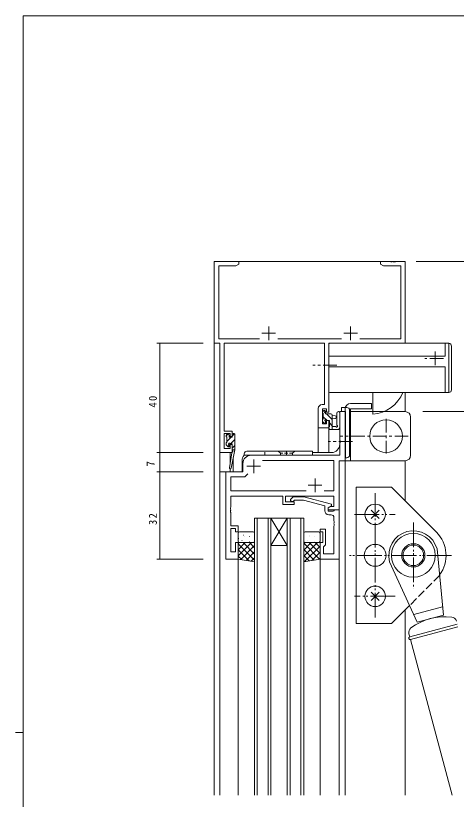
# Model space of a CAD drawing. Units: millimetres on the paper. Extents: x -420 to 373, y -297 to 267.
# Drawn here: x -420.5 to -258.9, y -22.6 to 264.4 of the extents above; entities that cross this region are included whole.
import ezdxf
from ezdxf.enums import TextEntityAlignment as Align

# ---------------------------------------------------------------- set-up
doc = ezdxf.new("R2010")
doc.units = ezdxf.units.MM
for name, pattern in [('CHAIN1', [8, 5, -1, 1, -1]), ('CHAIN2', [12, 9, -1, 1, -1]), ('DASHED1', [1.8, 1.2, -0.6]), ('DASHED3', [4, 3, -1]), ('DOUBLE_CHAIN2', [12.8, 9, -1, 0.6, -0.6, 0.6, -1])]:
    doc.linetypes.add(name, pattern=pattern)
for name, color, linetype, lineweight in [('0-1_YKK_ZWAK', 7, 'Continuous', 9), ('0-3_YKK_11', 7, 'Continuous', 9), ('0-4_YKK_12', 2, 'Continuous', 9), ('0-5_YKK_13', 4, 'Continuous', 9), ('0-6_YKK_D', 6, 'Continuous', 9)]:
    doc.layers.add(name, color=color, linetype=linetype, lineweight=lineweight)
doc.styles.add('ＭＳ ゴシック', font='')
doc.styles.get('ＭＳ ゴシック').set_extended_font_data('MS Gothic')

msp = doc.modelspace()

# ---------------------------------------------------------------- linework, layer by layer
at = {"layer": '0-1_YKK_ZWAK'}
for p, q in [((-417.7, -260.575), (-417.7, 264.425)), ((352.3, 264.425), (-417.7, 264.425)), ((-420.5, 1.925), (-417.7, 1.925))]:
    msp.add_line(p, q, dxfattribs=at)
at = {"layer": '0-3_YKK_11'}
for p, q in [((-347.7, 174.425), (-338.7, 174.425)), ((-347.7, 144.425), (-347.7, 174.425)), ((-346.07, 172.795), (-346.07, 146.055)), ((-339.791, 172.795), (-346.07, 172.795)), ((-338.7, 173.425), (-339.791, 172.795)), ((-338.7, 174.425), (-338.7, 173.425)), ((-286.7, 174.425), (-283.158, 174.425)), ((-286.7, 173.425), (-286.7, 174.425)), ((-285.609, 172.795), (-286.7, 173.425)), ((-279.33, 172.795), (-285.609, 172.795)), ((-283.158, 174.425), (-282.975, 174.305)), ((-282.975, 174.305), (-282.425, 174.305)), ((-282.425, 174.305), (-282.242, 174.425)), ((-282.242, 174.425), (-282.158, 174.425)), ((-282.158, 174.425), (-281.975, 174.305)), ((-281.975, 174.305), (-281.425, 174.305)), ((-281.425, 174.305), (-281.242, 174.425)), ((-281.242, 174.425), (-277.7, 174.425)), ((-279.33, 146.055), (-279.33, 172.795)), ((-277.7, 174.425), (-277.7, 144.425)), ((-327.7, 150.625), (-327.7, 145.625)), ((-297.7, 150.625), (-297.7, 145.625)), ((-330.2, 148.125), (-325.2, 148.125)), ((-300.2, 148.125), (-295.2, 148.125)), ((-345.7, 144.425), (-347.7, 144.425)), ((-346.07, 146.055), (-331.05, 146.055)), ((-345.7, 104.425), (-345.7, 144.425)), ((-344.07, 144.425), (-344.07, 112.225)), ((-307.33, 144.425), (-344.07, 144.425)), ((-324.35, 146.055), (-301.05, 146.055)), ((-307.33, 122.025), (-307.33, 144.425)), ((-305.7, 144.425), (-305.7, 119.225)), ((-277.7, 144.425), (-305.7, 144.425)), ((-294.35, 146.055), (-279.33, 146.055)), ((-308.1, 122.025), (-307.33, 122.025)), ((-309.6, 113.425), (-309.6, 120.525)), ((-307.97, 120.395), (-307.97, 114.925)), ((-306.5, 120.395), (-307.97, 120.395)), ((-306.5, 119.225), (-306.5, 120.395)), ((-305.7, 119.225), (-306.5, 119.225)), ((-301.63, 119.425), (-301.63, 108.883)), ((-299.7, 119.425), (-301.63, 119.425)), ((-299.7, 101.425), (-299.7, 119.425)), ((-307.97, 114.925), (-306.5, 114.925)), ((-306.5, 116.225), (-305.7, 116.225)), ((-306.5, 114.925), (-306.5, 116.225)), ((-305.7, 116.225), (-305.7, 113.425)), ((-344.07, 112.225), (-341.1, 112.225)), ((-341.1, 112.225), (-341.1, 110.325)), ((-305.7, 113.425), (-309.6, 113.425)), ((-344.07, 111.425), (-344.07, 105.925)), ((-341.9, 111.425), (-344.07, 111.425)), ((-341.9, 110.325), (-341.9, 111.425)), ((-341.1, 110.325), (-341.9, 110.325)), ((-341.9, 107.325), (-341.1, 107.325)), ((-341.9, 105.925), (-341.9, 107.325)), ((-341.1, 107.325), (-341.1, 104.425)), ((-301.63, 108.883), (-301.51, 108.7)), ((-301.51, 108.15), (-301.63, 107.966)), ((-301.63, 107.966), (-301.63, 103.425)), ((-301.51, 108.7), (-301.51, 108.15)), ((-341.1, 104.425), (-345.7, 104.425)), ((-344.07, 105.925), (-341.9, 105.925)), ((-301.63, 103.425), (-334.2, 103.425)), ((-333.2, 101.925), (-333.2, 96.925)), ((-303.83, 101.495), (-329.96, 101.495)), ((-303.83, 90.355), (-303.83, 101.495)), ((-301.9, 101.425), (-299.7, 101.425)), ((-301.9, 83.425), (-301.9, 101.425)), ((-337.2, 100.425), (-337.2, 97.425)), ((-335.7, 99.425), (-330.7, 99.425)), ((-343.5, 97.425), (-343.5, 65.425)), ((-337.2, 97.425), (-343.5, 97.425)), ((-341.57, 95.495), (-341.57, 90.355)), ((-336.5, 95.495), (-341.57, 95.495)), ((-335.341, 96.653), (-336.5, 95.495)), ((-335.341, 96.653), (-336.5, 95.495)), ((-310.7, 94.925), (-310.7, 89.925)), ((-313.2, 92.425), (-308.2, 92.425)), ((-341.57, 90.355), (-314.05, 90.355)), ((-307.35, 90.355), (-303.83, 90.355)), ((-341.57, 88.425), (-322.6, 88.425)), ((-341.57, 84.383), (-341.57, 88.425)), ((-322.6, 88.425), (-322.6, 85.425)), ((-321.6, 88.425), (-303.83, 88.425)), ((-321.6, 86.425), (-321.6, 88.425)), ((-318.4, 86.425), (-321.6, 86.425)), ((-319.524, 87.449), (-318.749, 88.225)), ((-318.749, 88.225), (-314.803, 88.225)), ((-318.251, 87.025), (-318.676, 86.6)), ((-318.4, 85.425), (-318.4, 86.425)), ((-314.961, 87.025), (-318.251, 87.025)), ((-307.2, 84.945), (-314.961, 87.025)), ((-314.803, 88.225), (-304.7, 85.517)), ((-303.83, 88.425), (-303.83, 84.725)), ((-341.69, 84.2), (-341.57, 84.383)), ((-341.69, 83.65), (-341.69, 84.2)), ((-341.57, 83.466), (-341.69, 83.65)), ((-341.69, 83.2), (-341.57, 83.383)), ((-341.57, 83.383), (-341.57, 83.466)), ((-322.6, 85.425), (-318.4, 85.425)), ((-307.2, 83.125), (-307.2, 84.945)), ((-304.7, 84.918), (-305.9, 84.225)), ((-305.034, 84.725), (-305.9, 84.225)), ((-305.9, 84.225), (-305.9, 83.425)), ((-305.9, 84.225), (-305.9, 82.925)), ((-305.9, 83.425), (-301.9, 83.425)), ((-303.83, 84.725), (-305.034, 84.725)), ((-304.7, 85.517), (-304.7, 84.918)), ((-303.9, 83.125), (-303.6, 83.425)), ((-303.6, 83.425), (-301.9, 83.425)), ((-301.9, 83.425), (-301.9, 65.425)), ((-341.69, 82.65), (-341.69, 83.2)), ((-341.57, 82.466), (-341.69, 82.65)), ((-341.57, 77.625), (-341.57, 82.466)), ((-305.9, 82.925), (-304.1, 82.925)), ((-304.83, 81.625), (-305.7, 81.625)), ((-304.1, 82.925), (-303.9, 83.125)), ((-303.83, 79.383), (-303.83, 80.625)), ((-338.9, 77.625), (-341.57, 77.625)), ((-338.9, 75.425), (-338.9, 77.625)), ((-303.71, 79.2), (-303.83, 79.383)), ((-303.83, 78.466), (-303.71, 78.65)), ((-303.83, 78.383), (-303.83, 78.466)), ((-303.71, 78.2), (-303.83, 78.383)), ((-303.83, 77.466), (-303.71, 77.65)), ((-303.71, 78.65), (-303.71, 79.2)), ((-303.71, 77.65), (-303.71, 78.2)), ((-341.57, 76.625), (-339.9, 76.625)), ((-341.57, 68.125), (-341.57, 76.625)), ((-339.9, 76.625), (-339.9, 75.425)), ((-339.9, 75.425), (-338.9, 75.425)), ((-308.9, 76.425), (-306.9, 76.425)), ((-308.9, 75.425), (-308.9, 76.425)), ((-307.9, 75.425), (-308.9, 75.425)), ((-307.9, 71.425), (-307.9, 75.425)), ((-306.9, 76.425), (-306.9, 70.625)), ((-303.83, 67.355), (-303.83, 77.466)), ((-339.9, 71.425), (-339.9, 68.125)), ((-338.9, 71.425), (-339.9, 71.425)), ((-338.9, 65.425), (-338.9, 71.425)), ((-308.9, 71.425), (-307.9, 71.425)), ((-308.9, 65.425), (-308.9, 71.425)), ((-307.4, 70.125), (-307.6, 69.925)), ((-307.6, 69.925), (-307.6, 67.355)), ((-306.9, 70.625), (-307.4, 70.125)), ((-339.9, 68.125), (-341.57, 68.125)), ((-307.6, 67.355), (-303.83, 67.355)), ((-343.5, 65.425), (-338.9, 65.425)), ((-301.9, 65.425), (-308.9, 65.425))]:
    msp.add_line(p, q, dxfattribs=at)
for centre, radius, start, end in [((-308.1, 120.525), 1.5, 90, 179.99998), ((-334.2, 100.425), 3, 90, 179.99998), ((-319.1, 87.025), 0.6, 134.99998, 315), ((-305.7, 83.125), 1.5, 180, 269.99998), ((-304.83, 80.625), 1, 0, 89.99998)]:
    msp.add_arc(centre, radius, start, end, dxfattribs=at)
at = {"layer": '0-4_YKK_12'}
for p, q in [((-347.7, 174.425), (-347.7, -21.075)), ((-347.7, 174.425), (-277.7, 174.425)), ((-277.7, 144.725), (-277.7, 174.425)), ((-277.7, 144.725), (-277.7, 144.425)), ((-277.7, 126.425), (-277.7, 119.425)), ((-301.7, 107.425), (-301.7, 119.425)), ((-299.7, 119.425), (-301.7, 119.425)), ((-299.7, 119.425), (-299.7, -21.075)), ((-309.6, 113.425), (-309.6, 104.425)), ((-305.7, 113.425), (-309.6, 113.425)), ((-305.7, 113.425), (-305.7, 104.425)), ((-345.7, 104.725), (-345.699, 97.425)), ((-341.8, 104.425), (-345.7, 104.424)), ((-341.8, 104.425), (-341.8, 100.768)), ((-311.7, 104.425), (-304.7, 104.425)), ((-277.7, 101.425), (-277.7, 86.747)), ((-341.8, 98.427), (-341.8, 97.425)), ((-345.7, -21.075), (-345.699, 97.425)), ((-343.499, 65.425), (-343.499, 97.425)), ((-332.9, 80.425), (-332.9, -21.075)), ((-332.9, 80.425), (-326.9, 80.425)), ((-331.9, 80.425), (-331.9, -21.075)), ((-327.9, 80.425), (-327.9, -21.075)), ((-326.9, 80.425), (-326.9, -21.075)), ((-326.9, 80.425), (-320.9, 80.425)), ((-326.9, 80.425), (-320.9, 70.425)), ((-320.9, 80.425), (-326.9, 70.425)), ((-320.9, 80.425), (-320.9, -21.075)), ((-320.9, 80.425), (-314.9, 80.425)), ((-319.9, 80.425), (-319.9, -21.075)), ((-315.9, 80.425), (-315.9, -21.075)), ((-314.9, 80.425), (-314.9, -21.075)), ((-326.9, 70.425), (-320.9, 70.425)), ((-338.9, 65.425), (-343.499, 65.425)), ((-338.9, 65.425), (-343.499, 65.425)), ((-338.9, -21.075), (-338.9, 65.425)), ((-308.9, 65.725), (-308.9, -21.075)), ((-308.9, 65.425), (-301.9, 65.425)), ((-301.9, 65.425), (-301.9, -21.075)), ((-277.7, 46.806), (-277.7, -21.075))]:
    msp.add_line(p, q, dxfattribs=at)
at = {"layer": '0-4_YKK_12', "linetype": 'CHAIN1'}
msp.add_line((-297.035, 108.425), (-305.921, 108.425), dxfattribs=at)
at = {"layer": '0-4_YKK_12'}
msp.add_lwpolyline([(-337.499, 101.425), (-337.499, 97.425), (-345.699, 97.425)], dxfattribs=at)
for centre, start, end in [((-304.7, 107.425), 270, 0), ((-334.499, 101.425), 137.18376, 180)]:
    msp.add_arc(centre, 3, start, end, dxfattribs=at)
at = {"layer": '0-5_YKK_13'}
for p, q in [((-305.7, 126.825), (-305.7, 144.025)), ((-305.3, 144.425), (-261.7, 144.425)), ((-263, 139.775), (-263, 144.425)), ((-261.7, 126.425), (-261.7, 144.425)), ((-260.7, 143.425), (-260.7, 127.425)), ((-263, 139.775), (-305.7, 139.775)), ((-263, 135.775), (-305.7, 135.775)), ((-263, 126.425), (-263, 135.775)), ((-261.7, 126.425), (-305.3, 126.425)), ((-289.5, 126.425), (-289.5, 118.425)), ((-301.08, 120.925), (-299.08, 120.925)), ((-301.08, 119.425), (-301.08, 120.925)), ((-290, 122.425), (-297.7, 122.425)), ((-290, 120.425), (-290, 122.425)), ((-307.97, 119.525), (-307.97, 119.025)), ((-307.775, 119.806), (-306.87, 118.901)), ((-307.77, 118.825), (-307.77, 116.725)), ((-307.17, 119.825), (-307.67, 119.825)), ((-306.87, 118.625), (-306.87, 119.525)), ((-304.97, 118.625), (-306.87, 118.625)), ((-306.594, 118.625), (-304.47, 116.501)), ((-304.47, 112.825), (-304.47, 118.125)), ((-304.47, 118.025), (-303.326, 117.923)), ((-302.8, 114.561), (-302.8, 118.808)), ((-301.6, 113.63), (-301.6, 118.808)), ((-299.7, 120.425), (-299.7, 101.425)), ((-298.08, 119.925), (-298.08, 103.525)), ((-297.7, 120.425), (-290, 120.425)), ((-297.7, 119.425), (-297.7, 120.425)), ((-277.7, 119.425), (-297.7, 119.425)), ((-297.7, 101.425), (-297.7, 119.425)), ((-307.97, 116.525), (-307.97, 115.925)), ((-307.882, 115.713), (-307.382, 115.213)), ((-307.77, 117.556), (-306.44, 116.226)), ((-306.87, 115.425), (-306.87, 115.764)), ((-306.409, 116.225), (-305.47, 116.225)), ((-305.47, 116.225), (-305.47, 113.925)), ((-305.47, 115.256), (-304.47, 114.256)), ((-304.47, 116.825), (-303.326, 116.927)), ((-275.7, 103.425), (-275.7, 117.425)), ((-305.67, 113.725), (-305.67, 113.125)), ((-305.67, 113.211), (-305.284, 112.825)), ((-305.37, 112.825), (-302.407, 112.825)), ((-303.29, 114.025), (-304.47, 114.025)), ((-301.668, 113.44), (-302.02, 113.008)), ((-342.682, 111.125), (-343.3, 110.507)), ((-343.3, 110.825), (-343.3, 110.325)), ((-343.1, 110.125), (-343.1, 108.125)), ((-341.537, 110.025), (-343.1, 108.462)), ((-342.5, 111.125), (-343, 111.125)), ((-342.2, 110.025), (-342.2, 110.825)), ((-341.1, 110.025), (-342.2, 110.025)), ((-340.1, 109.217), (-341.692, 107.625)), ((-340.207, 111.355), (-341.1, 110.462)), ((-341.1, 111.125), (-341.1, 110.025)), ((-340.4, 111.425), (-340.8, 111.425)), ((-340.1, 111.125), (-340.1, 105.427)), ((-343.3, 107.925), (-343.3, 107.325)), ((-343.212, 107.113), (-342.712, 106.613)), ((-342.2, 107.117), (-342.708, 106.609)), ((-342.2, 106.825), (-342.2, 107.164)), ((-341.739, 107.625), (-341.1, 107.625)), ((-341.1, 107.625), (-341.1, 105.427)), ((-340.1, 106.972), (-341.1, 105.972)), ((-341.273, 104.313), (-342.097, 98.771)), ((-340.1, 105.427), (-341.506, 98.666)), ((-341.1, 105.427), (-341.114, 105.34)), ((-340.1, 105.427), (-341.1, 105.427)), ((-335.7, 104.925), (-311.7, 104.925)), ((-311.7, 104.925), (-311.7, 103.425)), ((-340.8, 102.061), (-340.8, 97.425)), ((-299.08, 102.525), (-299.7, 102.525)), ((-299.7, 101.425), (-277.7, 101.425)), ((-295.7, 91.777), (-295.7, 41.777)), ((-282.729, 91.777), (-295.7, 91.777)), ((-266.215, 75.262), (-282.729, 91.777)), ((-290.22, 83.297), (-287.18, 80.256)), ((-290.22, 80.256), (-287.18, 83.297)), ((-338.9, 74.925), (-338.9, 71.925)), ((-333.4, 75.425), (-338.4, 75.425)), ((-332.9, 71.925), (-332.9, 74.925)), ((-314.9, 74.925), (-314.9, 71.925)), ((-309.4, 75.425), (-314.4, 75.425)), ((-308.9, 71.925), (-308.9, 74.925)), ((-338.764, 72.916), (-338.717, 73.005)), ((-337.522, 72.237), (-337.478, 72.261)), ((-336.931, 74.127), (-336.887, 74.151)), ((-336.617, 73.707), (-336.611, 73.714)), ((-334.854, 73.694), (-334.811, 73.718)), ((-314.764, 72.916), (-314.717, 73.005)), ((-313.522, 72.237), (-313.478, 72.261)), ((-312.931, 74.127), (-312.887, 74.151)), ((-312.617, 73.707), (-312.611, 73.714)), ((-310.855, 73.694), (-310.811, 73.718)), ((-338.9, 66.59), (-334.066, 71.425)), ((-338.9, 68.835), (-336.311, 71.425)), ((-338.9, 71.08), (-338.556, 71.425)), ((-338.9, 71.425), (-332.9, 71.425)), ((-338.9, 65.425), (-338.9, 71.425)), ((-332.9, 65.023), (-338.9, 71.023)), ((-338.592, 71.502), (-338.585, 71.51)), ((-338.4, 71.425), (-333.4, 71.425)), ((-337.975, 65.27), (-332.9, 70.345)), ((-332.9, 67.268), (-337.057, 71.425)), ((-335.857, 71.425), (-335.828, 71.48)), ((-335.498, 71.503), (-335.454, 71.527)), ((-334.831, 71.687), (-334.825, 71.694)), ((-332.9, 69.513), (-334.812, 71.425)), ((-332.9, 71.425), (-332.9, 64.425)), ((-314.9, 71.425), (-314.9, 64.425)), ((-308.9, 71.425), (-314.9, 71.425)), ((-314.9, 66.423), (-309.898, 71.425)), ((-314.9, 68.668), (-312.143, 71.425)), ((-314.9, 70.913), (-314.388, 71.425)), ((-309.101, 65.391), (-314.9, 71.19)), ((-311.025, 65.071), (-314.9, 68.945)), ((-314.604, 64.474), (-308.9, 70.178)), ((-314.592, 71.502), (-314.585, 71.51)), ((-314.4, 71.425), (-309.4, 71.425)), ((-308.9, 67.435), (-312.889, 71.425)), ((-311.857, 71.425), (-311.828, 71.48)), ((-311.498, 71.503), (-311.454, 71.527)), ((-310.831, 71.687), (-310.825, 71.694)), ((-308.9, 69.68), (-310.644, 71.425)), ((-308.9, 65.425), (-308.9, 71.425)), ((-266.007, 69.106), (-263.659, 44.888)), ((-334.876, 64.754), (-338.9, 68.778)), ((-337.57, 65.203), (-338.9, 66.533)), ((-336.05, 64.95), (-332.9, 68.1)), ((-312.95, 64.75), (-314.9, 66.7)), ((-311.91, 64.923), (-308.9, 67.933)), ((-332.9, 64.425), (-338.9, 65.425)), ((-334.126, 64.629), (-332.9, 65.855)), ((-314.9, 64.425), (-308.9, 65.425)), ((-314.874, 64.429), (-314.9, 64.455)), ((-309.216, 65.372), (-308.9, 65.688)), ((-283.393, 64.447), (-273.318, 42.3)), ((-287.18, 50.256), (-290.22, 53.297)), ((-287.18, 53.297), (-290.22, 50.256)), ((-276.097, 48.409), (-282.729, 41.777)), ((-263.952, 47.916), (-274.577, 45.069)), ((-263.659, 44.888), (-273.318, 42.3)), ((-295.7, 41.777), (-282.729, 41.777)), ((-258.63, 41.577), (-276.017, 36.918)), ((-258.372, 40.611), (-275.758, 35.952)), ((-276.323, 38.06), (-276.017, 36.918)), ((-275.758, 35.952), (-260.478, -21.075))]:
    msp.add_line(p, q, dxfattribs=at)
at = {"layer": '0-5_YKK_13', "linetype": 'CHAIN1'}
for p, q in [((-266.7, 141.484), (-266.7, 135.839)), ((-263.702, 138.925), (-270.53, 138.925)), ((-302.715, 136.425), (-311.601, 136.425)), ((-284.7, 116.725), (-284.7, 104.125)), ((-276.54, 110.425), (-301.749, 110.425))]:
    msp.add_line(p, q, dxfattribs=at)
at = {"layer": '0-5_YKK_13', "linetype": 'DASHED1'}
for p, q in [((-329.2, 103.425), (-329.2, 104.925)), ((-324.2, 104.925), (-323.45, 104.175)), ((-318.95, 104.175), (-323.45, 104.175)), ((-323.45, 104.175), (-323.45, 103.425)), ((-318.2, 104.925), (-318.95, 104.175)), ((-318.95, 104.175), (-318.95, 103.425))]:
    msp.add_line(p, q, dxfattribs=at)
at = {"layer": '0-5_YKK_13', "linetype": 'CHAIN2'}
msp.add_line((-321.2, 104.925), (-321.2, 103.425), dxfattribs=at)
at = {"layer": '0-5_YKK_13', "linetype": 'DOUBLE_CHAIN2'}
for p, q in [((-288.7, 44.047), (-288.7, 89.506)), ((-296.244, 81.777), (-281.418, 81.777)), ((-274.7, 78.777), (-274.7, 54.777)), ((-260.7, 66.777), (-298.054, 66.777)), ((-281.418, 51.777), (-296.244, 51.777))]:
    msp.add_line(p, q, dxfattribs=at)
at = {"layer": '0-5_YKK_13', "linetype": 'DASHED3'}
msp.add_line((-265.069, 59.437), (-276.097, 48.409), dxfattribs=at)
at = {"layer": '0-5_YKK_13'}
for points in [[(-301.08, 119.425), (-299.58, 119.425), (-299.58, 102.525)], [(-336.7, 103.925), (-336.7, 103.425), (-311.7, 103.425)]]:
    msp.add_lwpolyline(points, dxfattribs=at)
msp.add_lwpolyline([(-299.58, 104.025), (-299.58, 118.925), (-299.7, 118.925), (-299.7, 104.025)], close=True, dxfattribs=at)
for centre, radius in [((-284.7, 110.425), 6), ((-288.7, 81.777), 3.75), ((-274.7, 66.777), 8), ((-288.7, 66.777), 4), ((-274.7, 66.777), 4.25), ((-274.7, 66.777), 3.75), ((-288.7, 51.777), 3.75)]:
    msp.add_circle(centre, radius, dxfattribs=at)
for centre, radius, start, end in [((-305.3, 144.025), 0.4, 90, 180), ((-261.7, 143.425), 1, 0, 90), ((-305.3, 126.825), 0.4, 180, 270), ((-290.5, 131.425), 13, 274.41171, 337.38013), ((-261.7, 127.425), 1, 270, 0), ((-297.7, 120.425), 2, 90, 180), ((-299.08, 119.925), 1, 0, 90), ((-307.67, 119.525), 0.3, 90, 180), ((-307.77, 119.025), 0.2, 180, 270), ((-307.17, 119.525), 0.3, 0, 90), ((-304.97, 118.125), 0.5, 0, 90), ((-303.37, 117.425), 0.5, 275.09206, 84.90793), ((-302.2, 118.808), 0.6, 359.99998, 179.99998), ((-277.7, 117.425), 2, 0, 90), ((-307.77, 116.525), 0.2, 90, 180), ((-307.67, 115.925), 0.3, 180, 224.99998), ((-307.17, 115.425), 0.3, 225, 0), ((-306.87, 116.225), 0.25, 33.05573, 236.94426), ((-307.17, 115.764), 0.3, 0, 56.94426), ((-306.409, 116.525), 0.3, 213.05573, 270), ((-305.47, 113.725), 0.2, 90, 180), ((-305.37, 113.125), 0.3, 180, 270), ((-303.29, 113.725), 0.3, 30, 90), ((-302.77, 114.025), 0.3, 210, 63.2563), ((-302.5, 114.561), 0.3, 179.99998, 243.2563), ((-302.407, 113.325), 0.5, 270, 320.76546), ((-301.9, 113.63), 0.3, 320.76546, 359.99998), ((-343, 110.825), 0.3, 90, 180), ((-343.1, 110.325), 0.2, 180, 270), ((-342.5, 110.825), 0.3, 0, 90), ((-340.8, 111.125), 0.3, 90, 180), ((-340.4, 111.125), 0.3, 0, 90), ((-343.1, 107.925), 0.2, 90, 180), ((-343, 107.325), 0.3, 180, 224.99998), ((-342.5, 106.825), 0.3, 224.99998, 0), ((-342.2, 107.625), 0.25, 33.05573, 236.94426), ((-342.5, 107.164), 0.3, 0, 56.94426), ((-341.739, 107.925), 0.3, 213.05573, 270), ((-340.977, 104.269), 0.3, 111.55064, 171.55064), ((-340.818, 105.292), 0.3, 170.80246, 230.80246), ((-341.197, 104.827), 0.3, 291.55064, 50.80246), ((-335.7, 103.925), 1, 90, 180), ((-299.08, 103.525), 1, 270, 0), ((-277.7, 103.425), 2, 270, 0), ((-341.8, 98.727), 0.3, 171.55064, 348.25018), ((-338.4, 74.925), 0.5, 90, 180), ((-333.4, 74.925), 0.5, 359.99998, 89.99998), ((-314.4, 74.925), 0.5, 90, 180), ((-309.4, 74.925), 0.5, 359.99998, 89.99998), ((-274.7, 66.777), 9, 14.99998, 194.99998), ((-274.7, 66.777), 12, 323.25166, 44.99998), ((-338.4, 71.925), 0.5, 180, 270), ((-333.4, 71.925), 0.5, 269.99998, 359.99998), ((-314.4, 71.925), 0.5, 180, 270), ((-309.4, 71.925), 0.5, 269.99998, 359.99998), ((-262.988, 23.068), 21.25, 83.6763, 126.32368), ((-260.868, 42.201), 2, 15, 83.6763), ((-274.391, 38.578), 2, 126.32368, 194.99998), ((-275.888, 36.435), 0.5, 105, 284.99998)]:
    msp.add_arc(centre, radius, start, end, dxfattribs=at)
at = {"layer": '0-6_YKK_D'}
for p, q in [((-273.7, 174.425), (-186.7, 174.425)), ((-351.7, 144.425), (-368.7, 144.425)), ((-367.7, 144.425), (-367.7, 104.425)), ((-271.218, 119.425), (-206.7, 119.425)), ((-271.218, 119.425), (-206.7, 119.425)), ((-351.7, 104.425), (-368.7, 104.425)), ((-351.7, 104.425), (-368.7, 104.425)), ((-367.7, 104.425), (-367.7, 97.425)), ((-351.7, 97.425), (-368.7, 97.425)), ((-351.7, 97.425), (-368.7, 97.425)), ((-367.7, 97.425), (-367.7, 65.425)), ((-351.7, 65.425), (-368.7, 65.425))]:
    msp.add_line(p, q, dxfattribs=at)
for centre, start, end in [((-367.7, 144.425), 90, 270), ((-367.7, 144.425), 270, 90), ((-367.7, 104.425), 90, 270), ((-367.7, 104.425), 90, 270), ((-367.7, 104.425), 270, 90), ((-367.7, 104.425), 270, 90), ((-367.7, 97.425), 90, 270), ((-367.7, 97.425), 90, 270), ((-367.7, 97.425), 270, 90), ((-367.7, 97.425), 270, 90), ((-367.7, 65.425), 90, 270), ((-367.7, 65.425), 270, 90)]:
    msp.add_arc(centre, 0.106, start, end, dxfattribs=at)

# ---------------------------------------------------------------- texts
at = {"layer": '0-6_YKK_D', "color": 7, "style": 'ＭＳ ゴシック'}
msp.add_text('7', height=2.933, rotation=90, dxfattribs=at).set_placement((-368.7, 99.325), align=Align.BOTTOM_LEFT)
at = {"layer": '0-6_YKK_D', "color": 7, "char_height": 2.933, "attachment_point": 7, "rotation": 90, "style": 'ＭＳ ゴシック'}
for s, insert in [('\\T1.27;\\W0.95;40', (-368.7, 120.905)), ('\\T1.27;\\W0.95;32', (-368.7, 77.905))]:
    msp.add_mtext(s, dxfattribs=dict(at, insert=insert))

doc.saveas('drawing.dxf')
